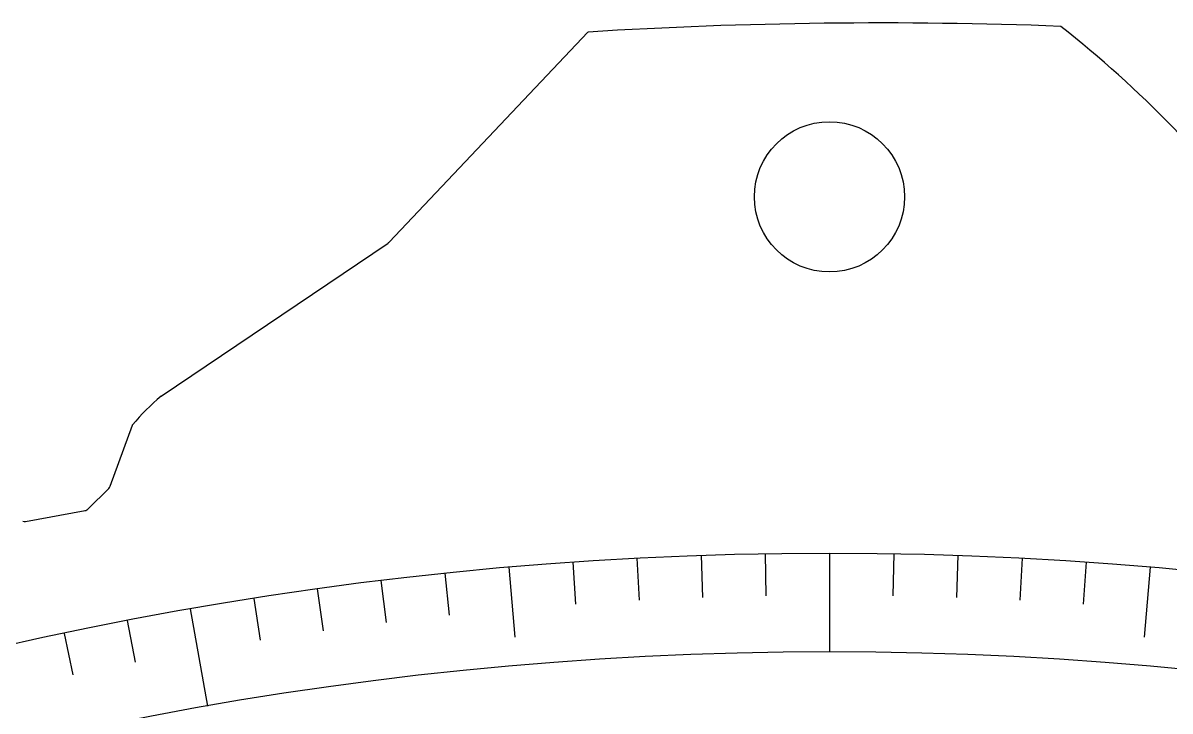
# Model space of a CAD drawing. Header units: millimetres. Extents: x -93 to 93, y -93 to 104.
# Drawn here: x -19.86 to 8.39, y 86.76 to 103.71 of the extents above; entities that cross this region are included whole.
import ezdxf

# ---------------------------------------------------------------- set-up
doc = ezdxf.new("R2010")
doc.units = ezdxf.units.MM
for name, color, linetype in [('CUT_INNER', 6, 'Continuous'), ('CUT_OUTER', 1, 'Continuous'), ('ENGRAVE', 7, 'Continuous'), ('ENGRAVE_FINE', 8, 'Continuous')]:
    doc.layers.add(name, color=color, linetype=linetype)

msp = doc.modelspace()

# ---------------------------------------------------------------- linework, layer by layer
at = {"layer": 'CUT_INNER'}
msp.add_circle((0, 99.4259), 1.85, dxfattribs=at)
at = {"layer": 'CUT_OUTER'}
for points in [[(-16.462, 94.5111), (-10.8695, 98.2868), (-10.8564, 98.2967), (-10.8445, 98.308), (-5.9494, 103.4826), (-5.9467, 103.4851)], [(-17.7162, 92.2964), (-17.1685, 93.8041), (-17.1669, 93.8078)], [(-18.256, 91.7376), (-17.7512, 92.2415)], [(-19.7981, 91.4302), (-18.3351, 91.6961)]]:
    msp.add_lwpolyline(points, dxfattribs=at)
for centre, radius, start, end in [((1.276, -12.5614), 116.271, 87.822272, 93.5615), ((-11.6851, 81.5207), 28.1189, 36.66366, 51.825), ((-13.1503, 90.4871), 5.2115, 129.45421, 140.41762), ((-17.8572, 92.3476), 0.15, 314.95277, 340.03344), ((-18.362, 91.8437), 0.15, 280.30182, 314.95277), ((-19.8249, 91.5778), 0.15, 255.08426, 280.30182)]:
    msp.add_arc(centre, radius, start, end, dxfattribs=at)
at = {"layer": 'ENGRAVE'}
for points in [[(0, 90.65), (0, 88.2219)], [(-7.9007, 90.305), (-7.7495, 88.5773)], [(7.9007, 90.305), (7.7495, 88.5773)], [(-15.7412, 89.2728), (-15.3196, 86.8816)]]:
    msp.add_lwpolyline(points, dxfattribs=at)
for radius in [90.65, 90.65, 88.2219]:
    msp.add_circle((0, 0), radius, dxfattribs=at)
at = {"layer": 'ENGRAVE_FINE'}
for points in [[(-6.3234, 90.4292), (-6.2508, 89.3911)], [(-4.7443, 90.5258), (-4.6898, 89.4866)], [(-3.1636, 90.5948), (-3.1273, 89.5548)], [(-1.5821, 90.6362), (-1.5639, 89.5957)], [(1.5821, 90.6362), (1.5639, 89.5957)], [(3.1636, 90.5948), (3.1273, 89.5548)], [(4.7443, 90.5258), (4.6898, 89.4866)], [(6.3234, 90.4292), (6.2508, 89.3911)], [(-9.4755, 90.1534), (-9.3667, 89.1185)], [(-11.0475, 89.9743), (-10.9206, 88.9414)], [(-12.616, 89.7678), (-12.4712, 88.7373)], [(-14.1808, 89.5339), (-14.018, 88.5061)], [(-17.2968, 88.9845), (-17.0983, 87.963)], [(-18.8472, 88.6691), (-18.6308, 87.6512)]]:
    msp.add_lwpolyline(points, dxfattribs=at)

doc.saveas('drawing.dxf')
